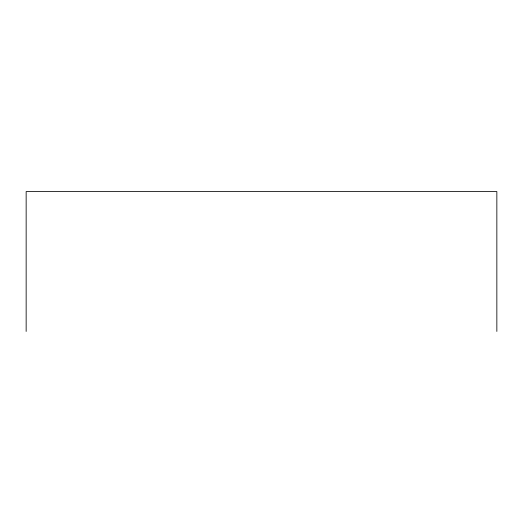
<?xml version="1.0" encoding="UTF-8"?>
<svg xmlns="http://www.w3.org/2000/svg" width="523" height="523" viewBox="0 0 523 523"><rect width="100%" height="100%" fill="white"/><g stroke="black" fill="none" stroke-linecap="round" stroke-linejoin="round"><path stroke-width="0.78" d="M496.85 331.438L496.85 191.562L26.15 191.562L26.15 331.438"/></g></svg>
